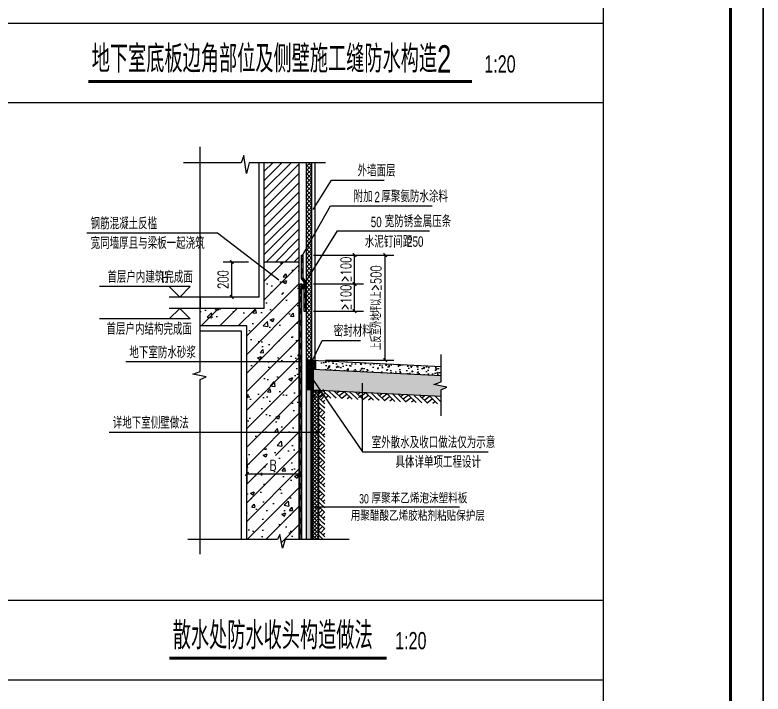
# Model space of a CAD drawing. Header units: millimetres. Extents: x 1742399 to 4898386, y 2481636 to 5226310.
# Drawn here: x 2177486 to 2188983, y 2735458 to 2745893 of the extents above; entities that cross this region are included whole.
import ezdxf

# ---------------------------------------------------------------- set-up
doc = ezdxf.new("R2010")
doc.units = ezdxf.units.MM
doc.header["$LTSCALE"] = 1000
for name, color, linetype in [('6-消防-消防车道、扑救场', 12, 'Continuous'), ('A-detl-FINISH', 9, 'Continuous'), ('A-detl-H', 9, 'Continuous'), ('A-detl-MEDM', 50, 'Continuous'), ('A-detl-water-DASH', 210, 'Continuous'), ('A-detl-XH', 8, 'Continuous'), ('A-Dims-SYMB', 3, 'Continuous'), ('AX-00-D(TY)$0$AC-T-D-2$0$A-Anno-Note', 241, 'Continuous'), ('AX-00-D(TY)$0$AC-T-D-2$0$A-Detl-Patt', 8, 'Continuous'), ('Ax-B-D01～D02-A$0$A-Anno-Dims', 3, 'Continuous'), ('Ax-B-D01～D02-A$0$Ax-B-D01-20$0$A-Anno-Note', 241, 'Continuous'), ('AX-DXS-D01~D02$0$AX-DX2-D01$0$Anno-Titl', 100, 'Continuous'), ('PUB_DIM', 3, 'Continuous'), ('PUB_TEXT', 7, 'Continuous'), ('PUB_TITLE', 4, 'Continuous'), ('STAIR', 2, 'Continuous'), ('WALL', 4, 'Continuous'), ('注意事项', 2, 'Continuous')]:
    doc.layers.add(name, color=color, linetype=linetype)
doc.styles.add('_TCH_DIM_T3', font='SIMPLEX', dxfattribs={"width": 0.705882, "bigfont": 'GBCBIG'})
doc.styles.add('AX-00-D(TY)$0$AC-T-D-2$0$_TCH_DIM', font='JZFZ_ENA', dxfattribs={"width": 0.7, "bigfont": 'JZFZ_CNB'})
doc.styles.add('Ax-B-D01～D02-A$0$Ax-B-D01-20$0$_TCH_DIM', font='JZFZ_ENA', dxfattribs={"width": 0.7, "bigfont": 'JZFZ_CNB'})
doc.styles.add('AX-DXS-D01~D02$0$AX-DX2-D01$0$_TCH_DIM', font='JZFZ_ENA', dxfattribs={"width": 0.7, "bigfont": 'JZFZ_CNB'})
doc.dimstyles.new('_TCH_ARCH&&20', dxfattribs={"dimtxt": 59.5, "dimasz": 20, "dimexe": 50, "dimexo": 60, "dimgap": 20, "dimtad": 1, "dimdec": 0, "dimzin": 0, "dimdsep": 46, "dimtxsty": '_TCH_DIM_T3', "dimblk": 'ARCHTICK', "dimcen": 0.09, "dimclrt": 7, "dimazin": 2, "dimtfac": 1, "dimtdec": 0, "dimtix": 1, "dimtmove": 2, "dimatfit": 3, "dimfxl": 1, "dimtolj": 1, "dimtzin": 0, "dimarcsym": 0})

# ---------------------------------------------------------------- blocks, each defined once
blk = doc.blocks.new('$LinePat$防水层2')
at = {"color": 0}
blk.add_line((0, 0), (600, 0), dxfattribs=at)
blk.add_solid([(150, 0), (450, 0), (150, -100), (450, -100)], dxfattribs=at)
blk = doc.blocks.new('qsdfs')
at = {"layer": 'STAIR'}
blk.add_lwpolyline([(0, 0), (-23.8, 0), (-24.9, 0.6), (-23.8, 1.2), (0, 1.2)], dxfattribs=at)
blk.add_lwpolyline([(0, -5.9), (1.2, -5.9), (1.2, 6.9), (0, 6.9)], close=True, dxfattribs=at)
blk = doc.blocks.new('_ArchTick')
at = {"color": 0, "linetype": 'ByBlock', "const_width": 0.4}
blk.add_lwpolyline([(-0.5, -0.5), (0.5, 0.5)], dxfattribs=at)
blk = doc.blocks.new('*D109')
at = {"layer": 'Defpoints', "color": 0, "transparency": 16777216}
for p in [(1129211, -670355.2), (1129506.4, -670355.2), (1129211, -670510.4)]:
    blk.add_point(p, dxfattribs=at)
at = {"layer": 'PUB_DIM', "color": 0, "lineweight": -2, "transparency": 16777216}
for p, q in [((1129271, -670355.2), (1129556.4, -670355.2)), ((1129506.4, -670510.4), (1129506.4, -670355.2)), ((1129271, -670510.4), (1129556.4, -670510.4))]:
    blk.add_line(p, q, dxfattribs=at)
at = {"layer": 'PUB_DIM', "color": 0, "lineweight": -2, "transparency": 16777216, "xscale": 20, "yscale": 20, "zscale": 20}
for p, rotation in [((1129506.4, -670355.2), 90), ((1129506.4, -670510.4), 270)]:
    blk.add_blockref('_ArchTick', p, dxfattribs=dict(at, rotation=rotation))
at = {"layer": 'PUB_DIM', "color": 7, "transparency": 16777216, "insert": (1129456.7, -670432.8), "char_height": 59.5, "attachment_point": 5, "rotation": 90, "style": '_TCH_DIM_T3'}
blk.add_mtext('\\A1;≥100', dxfattribs=at)
blk = doc.blocks.new('*D110')
at = {"layer": 'Defpoints', "color": 0, "transparency": 16777216}
for p in [(1129211, -670190.4), (1129506.4, -670190.4), (1129211, -670355.2)]:
    blk.add_point(p, dxfattribs=at)
at = {"layer": 'PUB_DIM', "color": 0, "lineweight": -2, "transparency": 16777216}
for p, q in [((1129271, -670190.4), (1129556.4, -670190.4)), ((1129506.4, -670355.2), (1129506.4, -670190.4)), ((1129271, -670355.2), (1129556.4, -670355.2))]:
    blk.add_line(p, q, dxfattribs=at)
at = {"layer": 'PUB_DIM', "color": 0, "lineweight": -2, "transparency": 16777216, "xscale": 20, "yscale": 20, "zscale": 20}
for p, rotation in [((1129506.4, -670190.4), 90), ((1129506.4, -670355.2), 270)]:
    blk.add_blockref('_ArchTick', p, dxfattribs=dict(at, rotation=rotation))
at = {"layer": 'PUB_DIM', "color": 7, "transparency": 16777216, "insert": (1129456.7, -670272.8), "char_height": 59.5, "attachment_point": 5, "rotation": 90, "style": '_TCH_DIM_T3'}
blk.add_mtext('\\A1;≥100', dxfattribs=at)
blk = doc.blocks.new('AX-00-D(TY)$0$AC-T-D-2$0$$LinePat$素土夯实')
at = {"color": 0}
for p, q in [((0, -210), (210, 0)), ((120, -300), (420, 0)), ((420, 0), (608, -188)), ((495, -300), (795, 0)), ((615, 0), (705, -90)), ((210, -210), (300, -300)), ((315, -105), (502, -293)), ((705, -300), (795, -210))]:
    blk.add_line(p, q, dxfattribs=at)
blk = doc.blocks.new('*D111')
at = {"layer": 'Defpoints', "color": 0, "transparency": 16777216}
for p in [(1129280, -670190.4), (1129681.2, -670190.4), (1129280, -670790.4)]:
    blk.add_point(p, dxfattribs=at)
at = {"layer": 'PUB_DIM', "color": 0, "lineweight": -2, "transparency": 16777216}
for p, q in [((1129340, -670190.4), (1129731.2, -670190.4)), ((1129681.2, -670790.4), (1129681.2, -670190.4)), ((1129340, -670790.4), (1129731.2, -670790.4))]:
    blk.add_line(p, q, dxfattribs=at)
at = {"layer": 'PUB_DIM', "color": 0, "lineweight": -2, "transparency": 16777216, "xscale": 20, "yscale": 20, "zscale": 20}
for p, rotation in [((1129681.2, -670190.4), 90), ((1129681.2, -670790.4), 270)]:
    blk.add_blockref('_ArchTick', p, dxfattribs=dict(at, rotation=rotation))
at = {"layer": 'PUB_DIM', "color": 7, "transparency": 16777216, "insert": (1129629.5, -670490.4), "char_height": 59.5, "attachment_point": 5, "rotation": 90, "style": '_TCH_DIM_T3'}
blk.add_mtext('\\A1;上反室外地坪以上≥500', dxfattribs=at)
blk = doc.blocks.new('*D112')
at = {"layer": 'Defpoints', "color": 0, "transparency": 16777216}
for p in [(1128890, -671293.3), (1129190, -671293.3), (1129190, -671441.2)]:
    blk.add_point(p, dxfattribs=at)
at = {"layer": 'PUB_DIM', "color": 0, "lineweight": -2, "transparency": 16777216}
for p, q in [((1128890, -671353.3), (1128890, -671491.2)), ((1129190, -671353.3), (1129190, -671491.2)), ((1128890, -671441.2), (1129190, -671441.2))]:
    blk.add_line(p, q, dxfattribs=at)
at = {"layer": 'PUB_DIM', "color": 0, "lineweight": -2, "transparency": 16777216, "xscale": 20, "yscale": 20, "zscale": 20, "rotation": 180}
blk.add_blockref('_ArchTick', (1128890, -671441.2), dxfattribs=at)
at = {"layer": 'PUB_DIM', "color": 0, "lineweight": -2, "transparency": 16777216, "xscale": 20, "yscale": 20, "zscale": 20}
blk.add_blockref('_ArchTick', (1129190, -671441.2), dxfattribs=at)
at = {"layer": 'PUB_DIM', "color": 7, "transparency": 16777216, "insert": (1129040, -671391.4), "char_height": 59.5, "attachment_point": 5, "style": '_TCH_DIM_T3'}
blk.add_mtext('\\A1;B', dxfattribs=at)
blk = doc.blocks.new('*D113')
at = {"layer": 'Defpoints', "color": 0, "transparency": 16777216}
for p in [(1128804.3, -670229.8), (1128960, -670229.8), (1128960, -670429.8)]:
    blk.add_point(p, dxfattribs=at)
at = {"layer": 'PUB_DIM', "color": 0, "lineweight": -2, "transparency": 16777216}
for p, q in [((1128900, -670229.8), (1128754.3, -670229.8)), ((1128804.3, -670429.8), (1128804.3, -670229.8)), ((1128900, -670429.8), (1128754.3, -670429.8))]:
    blk.add_line(p, q, dxfattribs=at)
at = {"layer": 'PUB_DIM', "color": 0, "lineweight": -2, "transparency": 16777216, "xscale": 20, "yscale": 20, "zscale": 20}
for p, rotation in [((1128804.3, -670229.8), 90), ((1128804.3, -670429.8), 270)]:
    blk.add_blockref('_ArchTick', p, dxfattribs=dict(at, rotation=rotation))
at = {"layer": 'PUB_DIM', "color": 7, "transparency": 16777216, "insert": (1128754.6, -670329.8), "char_height": 59.5, "attachment_point": 5, "rotation": 90, "style": '_TCH_DIM_T3'}
blk.add_mtext('\\A1;200', dxfattribs=at)
blk = doc.blocks.new('$LinePat$素土夯实')
at = {"color": 0}
for p, q in [((0, -210), (210, 0)), ((120, -300), (420, 0)), ((420, 0), (608, -188)), ((495, -300), (795, 0)), ((615, 0), (705, -90)), ((210, -210), (300, -300)), ((315, -105), (502, -293)), ((705, -300), (795, -210))]:
    blk.add_line(p, q, dxfattribs=at)
blk = doc.blocks.new('HAYJZ A3')
blk.add_lwpolyline([(4975, -403417), (46975, -403417), (46975, -433117), (4975, -433117), (4975, -403417)])
at = {"const_width": 50}
blk.add_lwpolyline([(7475, -403917), (46475, -403917), (46475, -432617), (7475, -432617), (7475, -403917)], dxfattribs=at)
at = {"layer": 'PUB_TITLE'}
blk.add_lwpolyline([(4975, -433117), (46975, -433117), (46975, -403417), (4975, -403417)], close=True, dxfattribs=at)
blk = doc.blocks.new('S施工缝3')
at = {"layer": 'A-detl-H'}
h = blk.add_hatch(dxfattribs=at)
h.set_pattern_fill('多孔材料', color=8, scale=6, style=0)
h.set_pattern_definition([(45, (1171939.55, -880125.702), (-12.0000122, 12.0000122), []), (135, (1171939.55, -880125.702), (-12.0000122, -12.0000122), [])])
h.paths.add_polyline_path([(1129260, -669661.9), (1129230, -669661.9), (1129230, -670790.4), (1129260, -670790.4)])
h = blk.add_hatch(dxfattribs=at)
h.set_pattern_fill('DOTS', color=8, scale=5.351679, style=0)
h.set_pattern_definition([(0, (847240.31, -831236.691), (4.24789486, 8.49578972), [0, -8.49578972])])
h.paths.add_polyline_path([(1129256.8, -670960.1), (1129230, -670960.1), (1129230, -671562.5), (1129256.8, -671550.2)])
h.paths.add_polyline_path([(1129256.8, -671550.2), (1129230, -671562.5), (1129230, -671693.3), (1129230, -671824.2), (1129256.8, -671815.8)])
h.paths.add_polyline_path([(1129256.8, -671815.8), (1129230, -671824.2), (1129230, -671816.9), (1129256.8, -671816.9)])
h = blk.add_hatch(dxfattribs=at)
h.set_pattern_fill('多孔材料', color=8, scale=5.351679, style=0)
h.set_pattern_definition([(45, (847251.013, -831236.691), (-10.703368, 10.703368), []), (135, (847251.013, -831236.691), (-10.703368, -10.703368), [])])
h.paths.add_polyline_path([(1129300.4, -670963.6), (1129265.7, -670961.9), (1129265.7, -671816.9), (1129300.4, -671816.9)])
at = {"layer": 'A-detl-water-DASH'}
blk.add_hatch(color=256, dxfattribs=at).paths.add_polyline_path([(1129225.5, -670378.9), (1129225.5, -670340.4), (1129210.5, -670320.4), (1129200.5, -670324.5), (1129215.5, -670344.5), (1129215.5, -670378.9)])
at = {"layer": 'A-detl-XH', "ltscale": 1.5}
h = blk.add_hatch(dxfattribs=at)
h.set_pattern_fill('普通砖', color=256, scale=15, angle=360, style=0)
h.set_pattern_definition([(45, (1171927.55, -880098.776), (-26.516515, 26.516515), [])])
h.paths.add_polyline_path([(1128990, -670229.8), (1129190, -670229.8), (1129190, -669661.9), (1128990, -669661.9)])
at = {"layer": 'A-detl-XH', "linetype": 'Continuous'}
h = blk.add_hatch(dxfattribs=at)
h.set_pattern_fill('钢筋混凝土', color=256, scale=30, angle=360, style=0)
h.set_pattern_definition([(45, (992986.28, -807921.41), (-53.03301, 53.03301), []), (50, (992986.28, -807921.41), (215.17805, -18.82564), [22.5, -247.5]), (355, (992986.28, -807921.4), (-41.6254, 225.65764), [18, -198]), (100.4514, (993004.21, -807922.98), (173.55281, 206.83186), [19.12206, -210.34263]), (46.1842, (992986.28, -807861.4), (320.1723, -49.6557), [33.75, -371.25]), (96.6356, (993012.96, -807865.55), (280.3988, 292.23536), [28.6831, -315.5139]), (351.1842, (992986.28, -807861.4), (280.3986, 292.2356), [27, -297]), (21, (993016.28, -807876.41), (179.07212, -120.78567), [22.5, -247.5]), (326, (993016.28, -807876.4), (72.9946, 217.54501), [18, -198]), (71.4514, (993031.2, -807886.47), (252.06679, 96.75915), [19.12206, -210.34263]), (37.5, (992986.28, -807921.41), (3.647957, 99.868156), [0, -195.6, 0, -201, 0, -198.75]), (7.5, (992986.28, -807921.41), (78.92086, 118.323514), [0, -114.6, 0, -191.1, 0, -75.75]), (327.5, (992919.38, -807921.41), (160.14673, -6.76646), [0, -75, 0, -234, 0, -310.5]), (317.5, (992889.38, -807921.41), (174.95585, 30.03149), [0, -97.5, 0, -155.4, 0, -220.5])])
h.paths.add_polyline_path([(1129190, -670370.9), (1129183.9, -670370.9), (1129186.1, -670369.7), (1129190, -670369.7), (1129190, -670229.8), (1128990, -670229.8), (1128990, -670494.8), (1128624, -670494.8), (1128624, -670594.8), (1128890, -670594.8), (1128890, -670741.9), (1129190, -670741.9)])
h.paths.add_polyline_path([(1129190, -670741.9), (1128890, -670741.9), (1128890, -671203.4), (1129190, -671203.4)])
h.paths.add_polyline_path([(1129190, -671203.4), (1128890, -671203.4), (1128890, -671816.9), (1129064.9, -671816.9), (1129079.8, -671787.5), (1129094.6, -671866.2), (1129109.9, -671816.9), (1129190, -671816.9)])
h.paths.add_polyline_path([(1129009, -671426.2), (1129071, -671426.2), (1129071, -671336.2), (1129009, -671336.2)], flags=16)
at = {"layer": 'A-detl-XH'}
h = blk.add_hatch(dxfattribs=at)
h.set_pattern_fill('防水材料', color=256, scale=5, style=0)
h.set_pattern_definition([(0, (1171952.55, -880125.7023), (12.5, 3.125), [50, -25]), (90, (1171952.55, -880125.7023), (-3.125, -12.5), [50, -25])])
h.paths.add_polyline_path([(1129230, -670839.9), (1129285, -670842.7), (1129285, -670791.6), (1129260, -670790.4), (1129230, -670790.4)])
at = {"layer": 'A-detl-XH', "linetype": 'Continuous'}
h = blk.add_hatch(dxfattribs=at)
h.set_pattern_fill('混凝土', color=256, scale=10, style=0)
h.set_pattern_definition([(50, (1171927.55, -880125.7), (71.726018, -6.275213), [7.5, -82.5]), (355, (1171927.55, -880125.7), (-13.875133, 75.219213), [6, -66]), (100.4514, (1171933.53, -880126.225), (57.850938, 68.943954), [6.37402, -70.11421]), (46.1842, (1171927.55, -880105.7), (106.724105, -16.5519), [11.25, -123.75]), (96.6356, (1171936.44, -880107.08), (93.46627, 97.411787), [9.56103, -105.1713]), (351.1842, (1171927.55, -880105.7), (93.466195, 97.41186), [9, -99]), (21, (1171937.55, -880110.7), (59.690705, -40.261889), [7.5, -82.5]), (326, (1171937.55, -880110.7), (24.331533, 72.515005), [6, -66]), (71.4514, (1171942.524, -880114.06), (84.022263, 32.25305), [6.37402, -70.11421]), (37.5, (1171927.55, -880125.702), (1.2159855, 33.2893854), [0, -65.2, 0, -67, 0, -66.25]), (7.5, (1171927.55, -880125.702), (26.306954, 39.441171), [0, -38.2, 0, -63.7, 0, -25.25]), (327.5, (1171905.25, -880125.702), (53.3822436, -2.2554872), [0, -25, 0, -78, 0, -103.5]), (317.5, (1171895.25, -880125.7), (58.318617, 10.010498), [0, -32.5, 0, -51.8, 0, -73.5])])
h.paths.add_polyline_path([(1130001.6, -670827.4), (1129395.1, -670797.1), (1129354.9, -670846.2), (1130001.6, -670878.5)])
h.paths.add_polyline_path([(1129395.1, -670797.1), (1129315, -670793.1), (1129315, -670844.2), (1129354.9, -670846.2)])
at = {"layer": 'A-detl-XH', "ltscale": 1.5}
h = blk.add_hatch(dxfattribs=at)
h.set_pattern_fill('DOLMIT', color=256, scale=5, angle=90, style=0)
h.set_pattern_definition([(90, (1171897.55, -880125.7023), (-3.9687103, 2e-16), []), (135, (1171897.55, -880125.702), (-7.9374152, -7.9374152), [5.61260635, -11.2252])])
h.paths.add_polyline_path([(1129270, -670841.9), (1129230, -670839.9), (1129230, -670960.1), (1129270, -670962.1)])
at = {"layer": 'A-detl-XH', "linetype": 'Continuous'}
h = blk.add_hatch(dxfattribs=at)
h.set_pattern_fill('砂灰土', color=256, scale=3, style=0)
h.set_pattern_definition([(37.5, (1171927.55, -880125.702), (-0.37796015, 11.5609426), [0, -9.12, 0, -10.2, 0, -9.75]), (7.5, (1171927.55, -880125.702), (10.6186602, 16.9328764), [0, -4.92, 0, -8.22, 0, -3.15]), (327.5, (1171920.17, -880125.702), (18.68485117, 0.0339543), [0, -3, 0, -10.8, 0, -14.1]), (317.5, (1171920.17, -880125.702), (18.0367596, 5.2660534), [0, -1.5, 0, -7.08, 0, -8.1])])
h.paths.add_polyline_path([(1129354.9, -670846.2), (1129270.1, -670841.9), (1129270, -670913.8)])
h.paths.add_polyline_path([(1130001.6, -670878.5), (1129354.9, -670846.2), (1129270, -670913.8), (1129270, -670962.1), (1130001.6, -670998.7), (1130001.6, -670959.8), (1130034.5, -670944.5), (1129959.6, -670929.7), (1130001.6, -670914.8)])
at = {"layer": 'A-detl-FINISH', "linetype": 'Continuous'}
for p, q in [((1128960, -670429.8), (1128960, -669661.9)), ((1129280, -669661.9), (1129280, -670791.9)), ((1128960, -670429.8), (1128624, -670429.8)), ((1128860, -670624.8), (1128624, -670624.8)), ((1128860, -671816.9), (1128860, -670624.8))]:
    blk.add_line(p, q, dxfattribs=at)
at = {"layer": 'A-detl-MEDM'}
for p, q in [((1129230, -669661.9), (1129230, -671816.9)), ((1129260, -669661.9), (1129260, -670790.4)), ((1129260, -670790.4), (1129230, -670790.4)), ((1129285, -670842.7), (1129285, -670791.6)), ((1129230, -670960.1), (1129230, -671816.9)), ((1129256.8, -670961.4), (1129256.8, -671816.9)), ((1129260, -670961.6), (1129260, -671816.9))]:
    blk.add_line(p, q, dxfattribs=at)
blk.add_lwpolyline([(1129206.5, -670357.2), (1129207.9, -670357.2), (1129207.9, -670384.1), (1129206.5, -670384.1)], close=True, dxfattribs=at)
at = {"layer": 'A-detl-water-DASH'}
for p, q in [((1129200.5, -670190.4), (1129210.5, -670190.4)), ((1129210.5, -670190.4), (1129210.5, -670320.4)), ((1129200.5, -670286.6), (1129200.5, -670324.5)), ((1129200.5, -670324.5), (1129215.5, -670344.5)), ((1129210.5, -670320.4), (1129225.5, -670340.4)), ((1129215.5, -670344.5), (1129215.5, -670510.4)), ((1129225.5, -670340.4), (1129225.5, -670510.4)), ((1129195, -671816.9), (1129195, -670355.2)), ((1129195, -670355.2), (1129205, -670355.2)), ((1129205, -671816.9), (1129205, -670355.2)), ((1129215.5, -670510.4), (1129225.5, -670510.4)), ((1129195, -671816.9), (1129195, -671062.9))]:
    blk.add_line(p, q, dxfattribs=at)
blk.add_lwpolyline([(1129225.5, -670378.9), (1129225.5, -670340.4), (1129210.5, -670320.4), (1129200.5, -670324.5), (1129215.5, -670344.5), (1129215.5, -670378.9)], close=True, dxfattribs=at)
blk.add_solid([(1129195, -670412.6), (1129195, -670379.3), (1129205, -670412.6), (1129205, -670379.3)], dxfattribs=at)
at = {"layer": 'A-detl-XH', "linetype": 'Continuous'}
blk.add_line((1129544.1, -670990.9), (1129529.3, -671005.6), dxfattribs=at)
at = {"layer": 'A-Dims-SYMB'}
for points in [[(1128624, -671900.4), (1128624, -670901.3), (1128656.9, -670886), (1128582, -670871.2), (1128624, -670856.3), (1128624, -669571.2)], [(1129339.3, -669661.9), (1128902.9, -669661.9), (1128887.6, -669723.9), (1128872.8, -669619.9), (1128857.9, -669661.9), (1128527.9, -669661.9)], [(1130001.6, -671109.4), (1130001.6, -670959.8), (1130034.5, -670944.5), (1129959.6, -670929.7), (1130001.6, -670914.8), (1130001.6, -670757.9)], [(1129476, -671816.9), (1129109.9, -671816.9), (1129094.6, -671866.2), (1129079.8, -671787.5), (1129064.9, -671816.9), (1128553.7, -671816.9)]]:
    blk.add_lwpolyline(points, dxfattribs=at)
at = {"layer": 'Ax-B-D01～D02-A$0$A-Anno-Dims'}
for p, q in [((1129269.2, -669928.8), (1129373.5, -669761.9)), ((1129373.5, -669761.9), (1129676.1, -669761.9)), ((1129205.3, -670197.7), (1129369.1, -669908.8)), ((1129369.1, -669908.8), (1129950.5, -669908.8)), ((1128722.2, -670063.9), (1127976, -670063.9)), ((1129074.1, -670332.9), (1128722.2, -670063.9)), ((1129209.9, -670370.4), (1129408.2, -670051.7)), ((1129408.2, -670051.7), (1129935.1, -670051.7)), ((1129252.5, -670820.3), (1129321.8, -670677.6)), ((1129321.8, -670677.6), (1129539.7, -670677.6)), ((1128660.4, -670801), (1128197.7, -670801)), ((1129199.1, -670801), (1128660.4, -670801)), ((1129250.6, -670877), (1129552.1, -671315.5)), ((1129552.1, -671315.5), (1129552.1, -670921.7)), ((1128782.1, -671203.4), (1128102.6, -671203.4)), ((1129309.6, -671203.4), (1128782.1, -671203.4)), ((1129552.1, -671315.5), (1130269.5, -671315.5)), ((1129281.3, -671628.4), (1129675.5, -671628.4)), ((1129675.5, -671628.4), (1130105.4, -671628.4))]:
    blk.add_line(p, q, dxfattribs=at)
at = {"layer": 'PUB_DIM'}
for p, q in [((1128566.3, -670369.8), (1128048, -670369.8)), ((1128506.3, -670429.8), (1128446.3, -670369.8)), ((1128506.3, -670429.8), (1128566.3, -670369.8)), ((1128646.3, -670429.8), (1128446.3, -670429.8)), ((1128506.3, -670494.8), (1128446.3, -670554.8)), ((1128646.3, -670494.8), (1128446.3, -670494.8)), ((1128506.3, -670494.8), (1128566.3, -670554.8)), ((1128566.3, -670554.8), (1128048, -670554.8))]:
    blk.add_line(p, q, dxfattribs=at)
at = {"layer": 'WALL', "linetype": 'Continuous'}
for p, q in [((1128990, -670494.8), (1128990, -669661.9)), ((1129190, -671816.9), (1129190, -669661.9)), ((1129190, -670229.8), (1128990, -670229.8)), ((1128990, -670494.8), (1128624, -670494.8)), ((1128890, -670594.8), (1128624, -670594.8)), ((1128890, -671816.9), (1128890, -670594.8)), ((1129270, -670841.9), (1129270, -670962.1)), ((1129265.7, -670961.9), (1129265.7, -671816.9)), ((1129300.4, -670963.6), (1129300.4, -671816.9))]:
    blk.add_line(p, q, dxfattribs=at)
at = {"layer": 'WALL', "color": 6, "ltscale": 1.5}
blk.add_line((1128624, -670429.8), (1128624, -670494.8), dxfattribs=at)
at = {"layer": 'WALL', "linetype": 'Continuous'}
for points in [[(1129260, -670790.4), (1130001.6, -670827.4)], [(1129230, -670839.9), (1130001.6, -670878.5)], [(1130001.6, -670998.7), (1129230, -670960.1)]]:
    blk.add_lwpolyline(points, dxfattribs=at)
at = {"layer": 'A-detl-water-DASH', "yscale": 0.1000000000058208, "zscale": 0.1}
for p, xscale, rotation in [((1129200.5, -670190.4), -0.1001727474213113, 90), ((1129200.5, -670250.5), -0.1001727474213113, 90), ((1129195, -670476.6), 0.1110449783445802, 89.99999996996388), ((1129215.5, -670390.3), -0.1001727474213113, 90), ((1129215.5, -670450.3), -0.1001727474213113, 90), ((1129195, -670543.3), 0.1110449783445802, 89.99999996996388), ((1129195, -670609.9), 0.1110449783445802, 89.99999996996388), ((1129195, -670676.5), 0.1110449783445802, 89.99999996996388), ((1129195, -670743.1), 0.1110449783445802, 89.99999996996388), ((1129195, -670809.8), 0.1110449783445802, 89.99999996996388), ((1129195, -670876.4), 0.1110449783445802, 89.99999996996388), ((1129195, -670943), 0.1110449783445802, 89.99999996996388), ((1129195, -671009.7), 0.1110449783445802, 89.99999996996388), ((1129195, -671076.3), 0.1110449783445802, 89.99999996996388), ((1129195, -671142.9), 0.1110449783445802, 89.99999996996388), ((1129195, -671209.5), 0.1110449783445802, 89.99999996996388), ((1129195, -671276.2), 0.1110449783445802, 89.99999996996388), ((1129195, -671342.8), 0.1110449783445802, 89.99999996996388), ((1129195, -671409.4), 0.1110449783445802, 89.99999996996388), ((1129195, -671476), 0.1110449783445802, 89.99999996996388), ((1129195, -671542.7), 0.1110449783445802, 89.99999996996388), ((1129195, -671609.3), 0.1110449783445802, 89.99999996996388), ((1129195, -671675.9), 0.1110449783445802, 89.99999996996388), ((1129195, -671742.5), 0.1110449783445802, 89.99999996996388), ((1129195, -671803.3), 0.1110449783445802, 89.99999996996388)]:
    blk.add_blockref('$LinePat$防水层2', p, dxfattribs=dict(at, xscale=xscale, rotation=rotation))
at = {"layer": 'A-detl-XH'}
blk.add_blockref('qsdfs', (1129209.9, -670370.9), dxfattribs=at)
at = {"layer": 'A-detl-XH', "xscale": 0.1194732230545565, "yscale": 0.118926190349862, "zscale": 0.118926190349862, "rotation": 90}
for p in [(1129300.4, -671055.1), (1129300.4, -671150), (1129300.4, -671245), (1129300.4, -671340), (1129300.4, -671435), (1129300.4, -671530), (1129300.4, -671624.9), (1129300.4, -671719.9), (1129300.4, -671814.9)]:
    blk.add_blockref('$LinePat$素土夯实', p, dxfattribs=at)
at = {"layer": 'AX-00-D(TY)$0$AC-T-D-2$0$A-Detl-Patt', "yscale": 0.1333333333333333, "zscale": 0.1333333333333333, "rotation": 356.9158511171902}
for p, xscale in [((1129390.2, -670968.2), -0.1540867774065889), ((1129512.4, -670974.6), -0.1540867774065889), ((1129634.7, -670981.1), -0.154086777406589), ((1129757, -670987.7), -0.154086777406589), ((1129879.3, -670994.3), -0.154086777406589), ((1130001.6, -671000.9), -0.154086777406589)]:
    blk.add_blockref('AX-00-D(TY)$0$AC-T-D-2$0$$LinePat$素土夯实', p, dxfattribs=dict(at, xscale=xscale))
at = {"layer": 'AX-00-D(TY)$0$AC-T-D-2$0$A-Anno-Note', "style": 'AX-00-D(TY)$0$AC-T-D-2$0$_TCH_DIM', "width": 0.7}
for s, height, p in [('首层户内建筑完成面', 67.52, (1128092.6, -670348.8)), ('H', 59.5, (1128402.3, -670348.8)), ('首层户内结构完成面', 67.52, (1128087.5, -670645.8))]:
    blk.add_text(s, height=height, dxfattribs=at).set_placement(p)
at = {"layer": 'Ax-B-D01～D02-A$0$Ax-B-D01-20$0$A-Anno-Note', "style": 'Ax-B-D01～D02-A$0$Ax-B-D01-20$0$_TCH_DIM', "width": 0.7}
for s, height, p in [('外墙面层', 67.52, (1129523.2, -669740.9)), ('附加', 67.52, (1129500.9, -669887.8)), ('2', 59.5, (1129619.9, -669887.8)), ('厚聚氨防水涂料', 67.52, (1129659.5, -669887.8)), ('宽防锈金属压条', 67.52, (1129678.4, -670030.7)), ('钢筋混凝土反槛', 67.52, (1127997, -670042.9)), ('50', 59.5, (1129599.1, -670030.7)), ('宽同墙厚且与梁板一起浇筑', 67.518, (1127997, -670154.9)), ('水泥钉间距', 67.52, (1129564.6, -670147.2)), ('250', 59.5, (1129807, -670142.7)), ('密封材料', 67.52, (1129387.3, -670656.6)), ('地下室防水砂浆', 67.52, (1128218.7, -670780)), ('详地下室侧壁做法', 67.52, (1128123.6, -671182.4)), ('室外散水及收口做法仅为示意', 67.518, (1129604.1, -671294.5)), ('具体详单项工程设计', 67.52, (1129740.1, -671406.5)), ('厚聚苯乙烯泡沫塑料板', 60.22, (1129603.2, -671609.7)), ('30', 53.07, (1129532.5, -671609.7)), ('用聚醋酸乙烯胶粘剂粘贴保护层', 60.222, (1129484.2, -671709.6))]:
    blk.add_text(s, height=height, dxfattribs=at).set_placement(p)
at = {"layer": 'PUB_DIM'}
for base, p1, p2, angle, text, picture, middle in [((1129681.2, -670190.4), (1129280, -670790.4), (1129280, -670190.4), 90, '上反室外地坪以上≥500', '*D111', (1129629.5, -670490.4)), ((1129506.4, -670190.4), (1129211, -670355.2), (1129211, -670190.4), 90, '≥100', '*D110', (1129456.7, -670272.8)), ((1129506.4, -670355.2), (1129211, -670510.4), (1129211, -670355.2), 90, '≥100', '*D109', (1129456.7, -670432.8)), ((1129190, -671441.2), (1128890, -671293.3), (1129190, -671293.3), 0, 'B', '*D112', (1129040, -671391.4))]:
    dim = blk.add_linear_dim(base=base, p1=p1, p2=p2, angle=angle, text=text, dimstyle='_TCH_ARCH&&20', dxfattribs=at)
    dim.commit()
    dim.dimension.update_dxf_attribs({"geometry": picture, "text_midpoint": middle, "dimtype": 161})
dim = blk.add_linear_dim(base=(1128804.3, -670229.8), p1=(1128960, -670429.8), p2=(1128960, -670229.8), angle=90, dimstyle='_TCH_ARCH&&20', dxfattribs=at)
dim.commit()
dim.dimension.update_dxf_attribs({"geometry": '*D113', "text_midpoint": (1128754.6, -670329.8), "dimtype": 161})
blk = doc.blocks.new('gouzaozuofadekuai00321')
at = {"layer": 'AX-DXS-D01~D02$0$AX-DX2-D01$0$Anno-Titl', "const_width": 14}
for points in [[(203259.5, -3154963.8), (205155, -3154963.8)], [(203659.7, -3157812.3), (204733, -3157812.3)]]:
    blk.add_lwpolyline(points, dxfattribs=at)
at = {"layer": 'PUB_TITLE'}
for p, q in [((205803.3, -3152400.1), (205803.3, -3163880.1)), ((199633.2, -3154675.1), (205803.3, -3154675.1)), ((199633.2, -3155068.1), (205803.3, -3155068.1)), ((199633.2, -3157525.6), (205803.3, -3157525.6)), ((199633.2, -3157918.6), (205803.3, -3157918.6))]:
    blk.add_line(p, q, dxfattribs=at)
at = {"layer": '注意事项', "xscale": 0.864, "yscale": 0.864, "zscale": 0.864}
blk.add_blockref('S施工缝3', (-771318.6, -2576777), dxfattribs=at)
at = {"layer": 'PUB_TEXT', "style": 'AX-DXS-D01~D02$0$AX-DX2-D01$0$_TCH_DIM', "width": 0.7}
for s, height, p in [('地下室底板边角部位及侧壁施工缝防水构造2', 135.035, (203276.3, -3154919.6)), ('1:20', 85, (205215.7, -3154919.6)), ('散水处防水收头构造做法', 135.035, (203676.5, -3157768.1)), ('1:20', 85, (204775.3, -3157768.1))]:
    blk.add_text(s, height=height, dxfattribs=at).set_placement(p)

msp = doc.modelspace()

# ---------------------------------------------------------------- linework, layer by layer
at = {"layer": 'PUB_TITLE'}
msp.add_lwpolyline([(2159283.1, 2756383.9), (2159283.1, 2714383.9), (2188983.1, 2714383.9), (2188983.1, 2756383.9)], close=True, dxfattribs=at)

# ---------------------------------------------------------------- block references
at = {"rotation": 270}
msp.add_blockref('HAYJZ A3', (2592399.9, 2761358.5), dxfattribs=at)
at = {"layer": '6-消防-消防车道、扑救场', "xscale": 3.111111111111112, "yscale": 3.111111111111112, "zscale": 3.111111111111112}
msp.add_blockref('gouzaozuofadekuai00321', (1546250.2, 12560313.8), dxfattribs=at)

doc.saveas('drawing.dxf')
